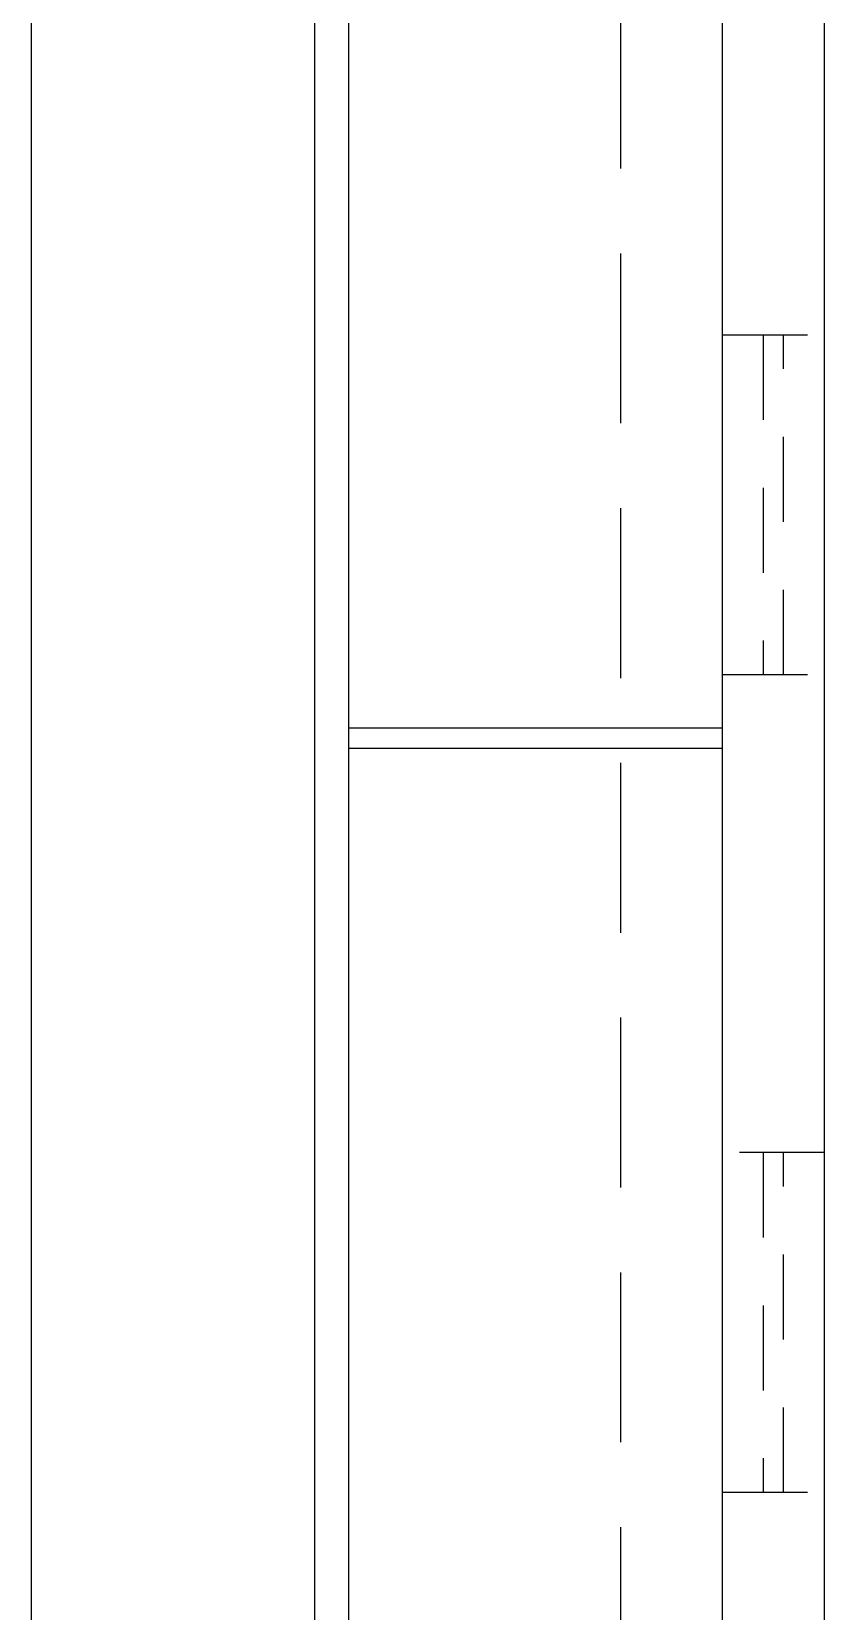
# Model space of a CAD drawing. Header units: inches. Extents: x 542650 to 544515, y 9574150 to 9574595.
# Drawn here: x 542786.949 to 542788.116, y 9574236.509 to 9574238.835 of the extents above; entities that cross this region are included whole.
import ezdxf

# ---------------------------------------------------------------- set-up
doc = ezdxf.new("R2010")
doc.units = ezdxf.units.IN
doc.header["$MEASUREMENT"] = 0
doc.linetypes.add('HIDDEN', pattern=[0.375, 0.25, -0.125])
doc.linetypes.add('HIDDEN2', pattern=[0.1875, 0.125, -0.0625])
doc.layers.add('I-ARQ', color=8, linetype='Continuous')

msp = doc.modelspace()

# ---------------------------------------------------------------- linework, layer by layer
at = {"layer": 'I-ARQ', "linetype": 'HIDDEN'}
msp.add_line((542787.8159, 9574251.6334), (542787.8159, 9574229.6934), dxfattribs=at)
at = {"layer": 'I-ARQ'}
for p, q in [((542786.9493, 9574228.8434), (542786.9493, 9574251.5834)), ((542787.3659, 9574230.6384), (542787.3659, 9574249.7884)), ((542787.3659, 9574230.6384), (542787.3659, 9574249.7884)), ((542787.3659, 9574230.6384), (542787.3659, 9574249.7884)), ((542787.4159, 9574230.6384), (542787.4159, 9574249.7884)), ((542787.4159, 9574230.6384), (542787.4159, 9574249.7884)), ((542787.4159, 9574230.6384), (542787.4159, 9574249.7884)), ((542787.9659, 9574235.4759), (542787.9659, 9574240.1134)), ((542788.1159, 9574236.184), (542788.1159, 9574240.1134)), ((542787.9659, 9574237.8096), (542787.4159, 9574237.8096)), ((542787.9659, 9574237.8096), (542787.4159, 9574237.8096)), ((542787.9659, 9574237.8096), (542787.4159, 9574237.8096)), ((542787.9659, 9574237.7796), (542787.4159, 9574237.7796)), ((542787.9659, 9574237.7796), (542787.4159, 9574237.7796)), ((542787.9659, 9574237.7796), (542787.4159, 9574237.7796))]:
    msp.add_line(p, q, dxfattribs=at)
at = {"layer": 'I-ARQ', "linetype": 'HIDDEN2'}
for p, q in [((542787.9659, 9574238.3884), (542788.1159, 9574238.3884)), ((542788.0259, 9574238.3884), (542788.0259, 9574237.8884)), ((542788.0559, 9574237.8884), (542788.0559, 9574238.3884)), ((542787.9659, 9574237.8884), (542788.1159, 9574237.8884)), ((542788.1159, 9574237.1847), (542787.9659, 9574237.1847)), ((542788.0259, 9574237.1847), (542788.0259, 9574236.6847)), ((542788.0559, 9574236.6847), (542788.0559, 9574237.1847)), ((542787.9659, 9574236.6847), (542788.1159, 9574236.6847))]:
    msp.add_line(p, q, dxfattribs=at)

doc.saveas('drawing.dxf')
